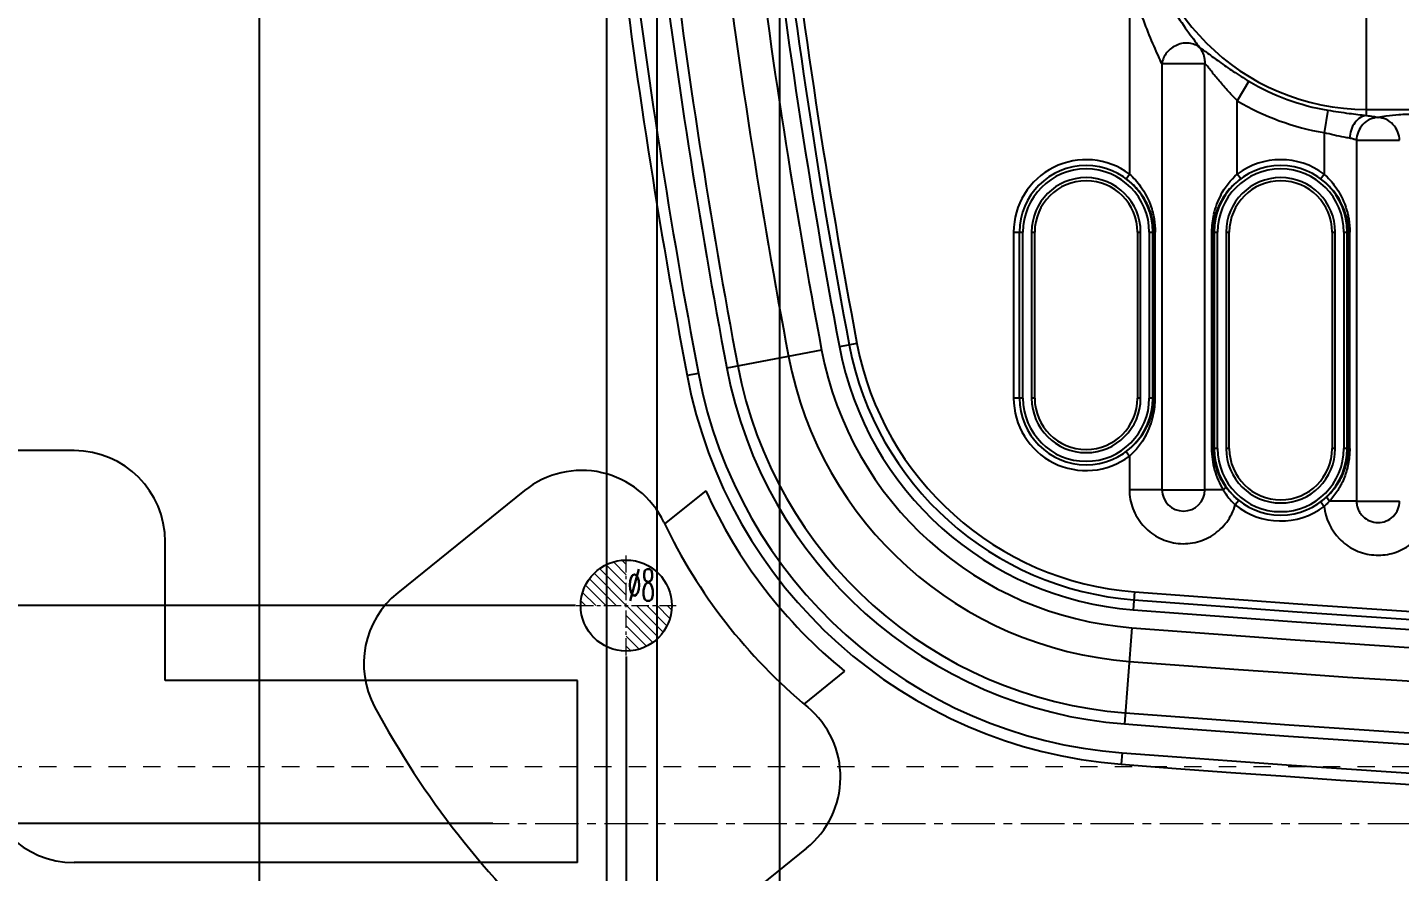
# Model space of a CAD drawing. Header units: millimetres. Extents: x 309 to 11345, y -1340 to 1318.
# Drawn here: x 795.5 to 916, y -612.7 to -538.5 of the extents above; entities that cross this region are included whole.
import ezdxf
from ezdxf.enums import TextEntityAlignment as Align

# ---------------------------------------------------------------- set-up
doc = ezdxf.new("R2010")
doc.units = ezdxf.units.MM
doc.header["$LTSCALE"] = 16.335
doc.header["$PDMODE"] = 3
doc.header["$PDSIZE"] = 0.3125
doc.linetypes.add('CENTER', pattern=[0.6, 0.375, -0.075, 0.075, -0.075])
doc.linetypes.add('HIDDEN', pattern=[0.2, 0.1, -0.1])
doc.layers.get('0').update_dxf_attribs({"linetype": 'CONTINUOUS'})
doc.layers.get('Defpoints').update_dxf_attribs({"linetype": 'CONTINUOUS'})
doc.layers.add('cool', color=153, linetype='HIDDEN', lineweight=9)
doc.layers.add('epin', color=13, linetype='CONTINUOUS', lineweight=9)
doc.styles.get("Standard").update_dxf_attribs({"font": 'txt', "width": 0.8})
doc.styles.add('TXT05', font='txt.shx', dxfattribs={"width": 0.5, "bigfont": 'gbcbig.shx'})
doc.dimstyles.get("Standard").update_dxf_attribs({"dimtxt": 0.15625, "dimasz": 0.1875, "dimexe": 0.125, "dimexo": 0.0625, "dimtad": 0, "dimtih": 1, "dimtoh": 1, "dimdsep": 46, "dimtxsty": 'Standard', "dimcen": 0.09, "dimadec": 0, "dimazin": 0, "dimtp": 0.01, "dimtm": 0.01, "dimtfac": 1, "dimtofl": 0, "dimtmove": 0, "dimatfit": 3, "dimfxl": 0, "dimtolj": 1, "dimarcsym": 0})

# ---------------------------------------------------------------- blocks, each defined once
blk = doc.blocks.new('*D153')
at = {"color": 4, "lineweight": -2}
blk.add_line((843.62, -589.31), (751.83, -589.31), dxfattribs=at)
at = {"layer": 'Defpoints', "color": 0}
for p in [(1045.85, -463.46), (751.83, -589.31), (843.69, -589.31)]:
    blk.add_point(p, dxfattribs=at)
at = {"color": 6, "insert": (733.17, -589.31), "char_height": 10, "attachment_point": 5}
blk.add_mtext('\\A1;125.85', dxfattribs=at)
blk = doc.blocks.new('*D154')
at = {"color": 4, "lineweight": -2}
blk.add_line((836.37, -608.46), (751.83, -608.46), dxfattribs=at)
at = {"layer": 'Defpoints', "color": 0}
for p in [(1045.85, -463.46), (751.83, -608.46), (836.43, -608.46)]:
    blk.add_point(p, dxfattribs=at)
at = {"color": 6, "insert": (734.5, -608.46), "char_height": 10, "attachment_point": 5}
blk.add_mtext('\\A1;145.00', dxfattribs=at)
blk = doc.blocks.new('*D155')
at = {"color": 4, "lineweight": -2}
blk.add_line((805.35, -668.46), (751.83, -668.46), dxfattribs=at)
at = {"layer": 'Defpoints', "color": 0}
for p in [(1045.85, -463.46), (751.83, -668.46), (805.41, -668.46)]:
    blk.add_point(p, dxfattribs=at)
at = {"color": 6, "insert": (733.83, -668.46), "char_height": 10, "attachment_point": 5}
blk.add_mtext('\\A1;205.00', dxfattribs=at)
blk = doc.blocks.new('*D156')
at = {"color": 4, "lineweight": -2}
blk.add_line((800.85, -666.96), (800.85, -716.39), dxfattribs=at)
at = {"layer": 'Defpoints', "color": 0}
for p in [(1045.85, -463.46), (800.85, -666.9), (800.85, -716.39)]:
    blk.add_point(p, dxfattribs=at)
at = {"color": 6, "insert": (800.85, -735.05), "char_height": 10, "attachment_point": 5, "rotation": 90}
blk.add_mtext('\\A1;245.00', dxfattribs=at)
blk = doc.blocks.new('*D157')
at = {"color": 4, "lineweight": -2}
for p, q in [((846.35, -522.87), (846.35, -676.39)), ((846.35, -676.39), (827.43, -696.39)), ((827.43, -696.39), (827.43, -716.39))]:
    blk.add_line(p, q, dxfattribs=at)
at = {"layer": 'Defpoints', "color": 0}
for p in [(1045.85, -463.46), (846.35, -522.8), (827.43, -716.39)]:
    blk.add_point(p, dxfattribs=at)
at = {"color": 6, "insert": (827.43, -734.39), "char_height": 10, "attachment_point": 5, "rotation": 90}
blk.add_mtext('\\A1;199.50', dxfattribs=at)
blk = doc.blocks.new('*D158')
at = {"color": 4, "lineweight": -2}
for p, q in [((848.09, -593.77), (848.09, -676.39)), ((848.09, -676.39), (839.36, -696.39)), ((839.36, -696.39), (839.36, -716.39))]:
    blk.add_line(p, q, dxfattribs=at)
at = {"layer": 'Defpoints', "color": 0}
for p in [(1045.85, -463.46), (848.09, -593.71), (839.36, -716.39)]:
    blk.add_point(p, dxfattribs=at)
at = {"color": 6, "insert": (839.36, -735.05), "char_height": 10, "attachment_point": 5, "rotation": 90}
blk.add_mtext('\\A1;197.76', dxfattribs=at)
blk = doc.blocks.new('*D160')
at = {"color": 4, "lineweight": -2}
blk.add_line((850.78, -465.57), (850.78, -716.39), dxfattribs=at)
at = {"layer": 'Defpoints', "color": 0}
for p in [(1045.85, -463.46), (850.78, -465.51), (850.78, -716.39)]:
    blk.add_point(p, dxfattribs=at)
at = {"color": 6, "insert": (850.78, -734.39), "char_height": 10, "attachment_point": 5, "rotation": 90}
blk.add_mtext('\\A1;195.07', dxfattribs=at)
blk = doc.blocks.new('*D161')
at = {"color": 4, "lineweight": -2}
for p, q in [((861.54, -465.57), (861.54, -676.39)), ((861.54, -676.39), (862.07, -696.39)), ((862.07, -696.39), (862.07, -716.39))]:
    blk.add_line(p, q, dxfattribs=at)
at = {"layer": 'Defpoints', "color": 0}
for p in [(1045.85, -463.46), (861.54, -465.51), (862.07, -716.39)]:
    blk.add_point(p, dxfattribs=at)
at = {"color": 6, "insert": (862.07, -733.72), "char_height": 10, "attachment_point": 5, "rotation": 90}
blk.add_mtext('\\A1;184.31', dxfattribs=at)
blk = doc.blocks.new('*D168')
at = {"color": 4, "lineweight": -2}
for p, q in [((815.85, -526.28), (815.85, -675.22)), ((815.85, -675.22), (813.51, -695.22)), ((813.51, -695.22), (813.51, -715.22))]:
    blk.add_line(p, q, dxfattribs=at)
at = {"layer": 'Defpoints', "color": 0}
for p in [(1045.85, -463.46), (815.85, -526.22), (813.51, -715.22)]:
    blk.add_point(p, dxfattribs=at)
at = {"color": 6, "insert": (813.51, -733.22), "char_height": 10, "attachment_point": 5, "rotation": 90}
blk.add_mtext('\\A1;230.00', dxfattribs=at)
blk = doc.blocks.new('*D217')
at = {"color": 4, "lineweight": -2}
for p, q in [((792.23, -628.46), (772.23, -641.78)), ((952.28, -628.46), (792.23, -628.46)), ((772.23, -641.78), (752.23, -641.78))]:
    blk.add_line(p, q, dxfattribs=at)
at = {"layer": 'Defpoints', "color": 0}
for p in [(1045.85, -463.46), (952.35, -628.46), (752.23, -641.78)]:
    blk.add_point(p, dxfattribs=at)
at = {"color": 6, "insert": (734.89, -641.78), "char_height": 10, "attachment_point": 5}
blk.add_mtext('\\A1;165.00', dxfattribs=at)
blk = doc.blocks.new('epin_ejp_8')
at = {"layer": 'epin'}
h = blk.add_hatch(dxfattribs=at)
h.set_pattern_fill('_ANSI31', color=123, scale=0.2, angle=90, style=0)
h.set_pattern_definition([(135, (-2152.64246, 412.4307), (-0.4490128, -0.4490128), [])])
h.paths.add_polyline_path([(0, 4, 0.414214), (-4, 0), (0, 0)])
h.paths.add_polyline_path([(4, 0), (0, 0), (0, -4, 0.414214)])
at = {"layer": 'epin', "color": 1, "linetype": 'CENTER', "ltscale": 0.248791}
for p, q in [((0, -4.4), (0, 4.4)), ((-4.4, 0), (4.4, 0))]:
    blk.add_line(p, q, dxfattribs=at)
at = {"layer": 'epin'}
blk.add_circle((0, 0), 4, dxfattribs=at)
at = {"layer": 'epin', "color": 6, "style": 'TXT05', "width": 0.5}
blk.add_text('%%c8', height=2.8, dxfattribs=at).set_placement((1.33, 1.8), align=Align.MIDDLE)
blk = doc.blocks.new('986')
at = {"layer": 'epin'}
blk.add_blockref('epin_ejp_8', (-3393.71, -252.52), dxfattribs=at)

msp = doc.modelspace()

# ---------------------------------------------------------------- linework, layer by layer
at = {"color": 7, "linetype": 'Continuous'}
for p, q in [((892.295, -533.654), (892.295, -551.406)), ((913.121, -546.256), (913.121, -535.584)), ((895.137, -541.705), (895.137, -579.143)), ((895.137, -541.705), (898.929, -541.705)), ((898.929, -579.141), (898.929, -541.705)), ((902.791, -543.248), (901.771, -544.968)), ((901.771, -551.406), (901.771, -544.968)), ((909.724, -545.795), (909.389, -547.767)), ((913.121, -545.72), (987.187, -545.72)), ((909.389, -547.767), (909.389, -551.406)), ((912.231, -548.434), (912.231, -580.137)), ((912.231, -548.434), (916.022, -548.434)), ((891.995, -551.808), (892.295, -551.406)), ((902.071, -551.808), (901.771, -551.406)), ((909.089, -551.808), (909.389, -551.406)), ((882.121, -556.505), (882.121, -571.085)), ((882.121, -556.505), (882.936, -556.505)), ((882.623, -571.085), (882.623, -556.505)), ((882.936, -571.085), (882.936, -556.505)), ((883.697, -556.505), (883.697, -571.085)), ((883.697, -556.505), (883.973, -556.505)), ((883.973, -571.085), (883.973, -556.505)), ((893, -556.505), (893, -571.085)), ((893, -556.505), (893.276, -556.505)), ((893.276, -571.085), (893.276, -556.505)), ((894.037, -556.505), (894.037, -571.085)), ((894.037, -556.505), (894.338, -556.505)), ((894.338, -571.085), (894.338, -556.505)), ((894.433, -556.505), (894.433, -571.085)), ((894.433, -556.505), (894.558, -556.505)), ((894.558, -571.085), (894.558, -556.505)), ((899.509, -556.505), (899.509, -575.509)), ((899.633, -556.505), (899.509, -556.505)), ((899.633, -575.509), (899.633, -556.505)), ((899.728, -556.505), (899.728, -575.509)), ((899.728, -556.505), (900.029, -556.505)), ((900.029, -575.509), (900.029, -556.505)), ((900.79, -556.505), (900.79, -575.509)), ((900.79, -556.505), (901.066, -556.505)), ((901.066, -575.509), (901.066, -556.505)), ((910.094, -556.505), (910.094, -575.509)), ((910.094, -556.505), (910.369, -556.505)), ((910.369, -575.509), (910.369, -556.505)), ((911.13, -556.505), (911.13, -575.509)), ((911.13, -556.505), (911.431, -556.505)), ((911.431, -575.509), (911.431, -556.505)), ((911.527, -556.505), (911.527, -575.509)), ((911.527, -556.505), (911.651, -556.505)), ((911.651, -575.509), (911.651, -556.505)), ((868.36, -566.277), (866.812, -566.57)), ((865.255, -566.865), (856.923, -568.444)), ((854.425, -568.917), (853.439, -569.104)), ((882.936, -571.085), (882.121, -571.085)), ((883.973, -571.085), (883.697, -571.085)), ((893.276, -571.085), (893, -571.085)), ((894.338, -571.085), (894.037, -571.085)), ((894.433, -571.085), (894.558, -571.085)), ((891.996, -575.782), (892.296, -576.184)), ((900.029, -575.509), (899.509, -575.509)), ((901.066, -575.509), (900.79, -575.509)), ((910.369, -575.509), (910.094, -575.509)), ((911.431, -575.509), (911.13, -575.509)), ((911.527, -575.509), (911.651, -575.509)), ((892.296, -576.184), (892.296, -579.141)), ((895.137, -579.143), (892.296, -579.143)), ((900.532, -579.139), (898.929, -579.141)), ((901.896, -580.071), (901.581, -580.461)), ((909.108, -580.192), (909.41, -580.593)), ((892.744, -588.105), (892.624, -589.676)), ((892.502, -591.256), (891.852, -599.712)), ((891.657, -602.246), (891.58, -603.247))]:
    msp.add_line(p, q, dxfattribs=at)
for p, q in [((799.587, -575.696), (760.847, -575.696)), ((839.156, -579.206), (828.014, -588.185)), ((855.072, -579.223), (851.463, -582.131)), ((807.587, -595.893), (807.587, -583.696)), ((867.272, -595.077), (863.698, -597.958)), ((843.822, -595.893), (807.587, -595.893)), ((843.822, -611.893), (843.822, -595.893)), ((863.93, -610.613), (852.856, -619.538)), ((843.822, -611.893), (799.587, -611.893))]:
    msp.add_line(p, q)
msp.add_circle((848.087, -589.308), 4, dxfattribs=at)
for centre, radius, start, end in [((1448.047, -456.458), 591.573, 182.405014, 190.727289), ((1448.047, -456.458), 590.698, 182.405013, 190.727289), ((1448.047, -456.458), 589.998, 182.405013, 190.727289), ((1448.047, -456.458), 596.119, 183.130535, 190.727289), ((1448.047, -456.458), 593.158, 183.141176, 190.727289), ((913.121, -525.838), 19.882, 180, 270), ((1448.047, -456.458), 605.185, 186.919964, 190.727289), ((1448.047, -456.458), 604.18, 186.93249, 190.727289), ((1448.047, -456.458), 601.639, 186.961913, 190.727289), ((1448.047, -456.458), 600.652, 186.961913, 190.727289), ((913.121, -525.838), 20.244, 239.3191, 260.34117), ((913.121, -525.838), 22.244, 239.31953, 260.34078), ((888.486, -556.505), 6.365, 53.24261, 180), ((888.486, -556.505), 5.852, 0, 180), ((905.58, -556.505), 5.852, 0, 180), ((905.58, -556.505), 6.365, 53.2433, 126.75698), ((888.486, -556.505), 5.551, 0, 180), ((888.486, -556.505), 4.79, 0, 180), ((888.486, -556.505), 4.514, 0, 180), ((888.244, -556.841), 6.277, 42.4678, 53.30563), ((905.58, -556.505), 5.551, 0, 180), ((905.58, -556.505), 4.79, 0, 180), ((905.814, -556.832), 6.265, 126.68311, 140.63593), ((905.58, -556.505), 4.514, 0, 180), ((905.338, -556.841), 6.277, 42.46958, 53.30766), ((906.374, -556.472), 6.86, 151.73732, 167.10078), ((905.684, -556.724), 6.097, 140.64811, 149.14949), ((905.358, -556.562), 5.732, 157.88613, 165.89779), ((905.536, -556.635), 5.924, 149.15554, 157.87956), ((888.803, -556.522), 5.63, 0.1697, 11.27234), ((906.497, -556.51), 6.989, 167.02938, 179.96412), ((905.196, -556.52), 5.564, 165.91216, 173.29512), ((905.897, -556.522), 5.63, 0.16972, 11.273), ((905.09, -556.506), 5.457, 173.30978, 179.99253), ((894.807, -561.267), 27.618, 190.72729, 265.60457), ((894.807, -561.267), 26.918, 190.72729, 265.60457), ((894.807, -561.267), 33.039, 190.72729, 265.60457), ((894.807, -561.267), 30.078, 190.72729, 265.60457), ((894.807, -561.267), 28.493, 190.72729, 265.60457), ((894.807, -561.267), 41.1, 190.72729, 265.60457), ((894.807, -561.267), 38.559, 190.72729, 265.60457), ((894.807, -561.267), 37.572, 190.72729, 265.60457), ((894.807, -561.267), 42.105, 190.72729, 265.60457), ((888.486, -571.085), 6.365, 180, 306.76627), ((888.486, -571.085), 5.852, 180, 0), ((888.486, -571.085), 5.551, 180, 360), ((888.486, -571.085), 4.79, 180, 360), ((888.486, -571.085), 4.514, 180, 0), ((887.569, -571.081), 6.989, 347.03252, 359.96415), ((888.976, -571.084), 5.457, 353.31084, 359.99253), ((888.708, -571.028), 5.732, 337.88991, 345.90012), ((888.87, -571.071), 5.564, 345.91449, 353.2962), ((888.53, -570.955), 5.924, 329.16065, 337.88334), ((887.692, -571.118), 6.86, 331.74308, 347.10388), ((888.253, -570.758), 6.265, 306.6894, 320.64173), ((888.382, -570.866), 6.096, 320.6539, 329.1546), ((905.58, -575.509), 5.852, 180, 0), ((905.58, -575.509), 5.551, 180, 360), ((905.58, -575.509), 4.79, 180, 360), ((905.58, -575.509), 4.514, 180, 0), ((905.904, -575.493), 5.623, 348.40519, 359.83411), ((905.94, -575.495), 5.588, 340.07858, 348.34804), ((905.573, -575.354), 5.98, 324.86085, 336.84831), ((905.688, -575.405), 5.854, 336.86735, 340.09341), ((894.807, -561.267), 43.605, 204.31841, 230.84091), ((897.036, -579.116), 1.893, 180.84379, 359.23949), ((905.282, -575.107), 6.364, 310.9086, 312.93441), ((905.471, -575.293), 6.099, 312.82259, 324.94888), ((905.58, -575.509), 6.365, 231.08471, 306.99732), ((905.251, -575.072), 6.411, 306.93762, 310.90717), ((904.372, -575.207), 7.388, 318.20068, 319.35147), ((894.807, -561.267), 48.105, 205.51724, 230.22143), ((1045.847, 1403.717), 1997.698, 265.604565, 274.395435), ((1045.847, 1403.717), 1998.398, 265.604565, 274.395435), ((1045.847, 1403.717), 1999.273, 265.604565, 274.395435), ((1045.847, 1403.717), 2000.858, 265.604565, 274.395435), ((1045.847, 1403.717), 2003.819, 265.604565, 274.395435), ((894.807, -561.267), 78.105, 208.2177, 227.93163), ((1045.847, 1403.717), 2008.352, 265.604565, 274.395435), ((1045.847, 1403.717), 2009.339, 265.604565, 274.395435), ((1045.847, 1403.717), 2011.88, 265.604565, 274.395435), ((1045.847, 1403.717), 2012.885, 265.604565, 274.395435)]:
    msp.add_arc(centre, radius, start, end, dxfattribs=at)
for centre, start, end in [((799.587, -583.696), 0, 90), ((844.175, -585.436), 25.51724, 128.86355), ((833.034, -594.414), 128.86355, 208.2177), ((858.91, -604.384), 308.86355, 50.22143), ((799.587, -603.893), 180, 270)]:
    msp.add_arc(centre, 8, start, end)
for points, knots in [([(895.137, -541.704), (895.041, -541.474), (894.811, -540.963), (894.289, -539.8), (893.603, -538.135), (892.873, -535.962), (892.471, -534.437), (892.295, -533.655)], [0, 0, 0, 0, 0.0875934, 0.1963429, 0.4473009, 0.7188695, 1, 1, 1, 1]), ([(894.168, -532.951), (894.449, -533.7), (895.088, -535.153), (896.229, -537.159), (897.255, -538.65), (898.004, -539.666), (898.324, -540.103), (898.457, -540.3)], [0, 0, 0, 0, 0.2808478, 0.5564776, 0.8097503, 0.9163613, 1, 1, 1, 1]), ([(898.457, -540.3), (898.335, -540.192), (898.047, -540.01), (897.545, -539.88), (897.005, -539.893), (896.292, -540.099), (895.528, -540.662), (895.194, -541.353), (895.138, -541.705)], [0, 0, 0, 0, 0.1146322, 0.2341611, 0.3590643, 0.4886146, 0.7501947, 1, 1, 1, 1]), ([(898.457, -540.3), (898.563, -540.36), (898.8, -540.518), (899.371, -540.932), (900.24, -541.581), (901.442, -542.416), (902.325, -542.972), (902.791, -543.248)], [0, 0, 0, 0, 0.0693102, 0.1630228, 0.4033189, 0.6898481, 1, 1, 1, 1]), ([(898.929, -541.705), (898.937, -541.583), (898.919, -541.082), (898.712, -540.581), (898.457, -540.3)], [0, 0, 0, 0, 0.2436405, 1, 1, 1, 1]), ([(901.771, -544.968), (901.467, -544.667), (900.891, -544.059), (900.111, -543.153), (899.545, -542.439), (899.165, -541.967), (899.003, -541.778), (898.929, -541.705)], [0, 0, 0, 0, 0.2963602, 0.5800408, 0.8283065, 0.92751, 1, 1, 1, 1]), ([(909.724, -545.795), (910.349, -545.901), (911.48, -546.066), (912.616, -546.192), (913.121, -546.256)], [0, 0, 0, 0, 0.5541023, 1, 1, 1, 1]), ([(913.121, -546.256), (912.935, -546.274), (912.532, -546.419), (912.051, -546.889), (911.73, -547.534), (911.64, -548.017), (911.628, -548.256)], [0, 0, 0, 0, 0.2089583, 0.4583239, 0.7331407, 1, 1, 1, 1]), ([(914.127, -546.434), (913.892, -546.442), (913.399, -546.559), (912.768, -547.013), (912.346, -547.677), (912.239, -548.188), (912.231, -548.434)], [0, 0, 0, 0, 0.2335815, 0.4915571, 0.7547826, 1, 1, 1, 1]), ([(913.121, -546.256), (913.317, -546.279), (913.655, -546.325), (913.989, -546.393), (914.127, -546.434)], [0, 0, 0, 0, 0.5795517, 1, 1, 1, 1]), ([(914.127, -546.434), (914.364, -546.363), (914.977, -546.266), (916.049, -546.163), (917.388, -546.097), (918.356, -546.082), (918.864, -546.082)], [0, 0, 0, 0, 0.1559532, 0.3894011, 0.6796406, 1, 1, 1, 1]), ([(916.022, -548.434), (916.014, -548.188), (915.907, -547.677), (915.485, -547.013), (914.854, -546.559), (914.361, -546.442), (914.127, -546.434)], [0, 0, 0, 0, 0.2452195, 0.5084463, 0.7664212, 1, 1, 1, 1]), ([(911.628, -548.256), (911.472, -548.226), (910.721, -548.087), (909.971, -547.932), (909.389, -547.767)], [0, 0, 0, 0, 0.2075397, 1, 1, 1, 1]), ([(912.231, -548.434), (912.151, -548.394), (911.951, -548.326), (911.746, -548.279), (911.628, -548.256)], [0, 0, 0, 0, 0.4264477, 1, 1, 1, 1]), ([(894.035, -554.448), (893.969, -554.28), (893.669, -553.615), (893.245, -553.007), (892.875, -552.603)], [0, 0, 0, 0, 0.248204, 1, 1, 1, 1]), ([(893.273, -552.484), (893.669, -553.035), (894.089, -553.862), (894.333, -554.738), (894.384, -554.962)], [0, 0, 0, 0, 0.7465295, 1, 1, 1, 1]), ([(911.129, -554.448), (911.062, -554.28), (910.762, -553.615), (910.338, -553.007), (909.968, -552.603)], [0, 0, 0, 0, 0.2482033, 1, 1, 1, 1]), ([(910.367, -552.484), (910.762, -553.035), (911.183, -553.862), (911.427, -554.738), (911.477, -554.962)], [0, 0, 0, 0, 0.7465297, 1, 1, 1, 1]), ([(894.325, -555.421), (894.308, -555.337), (894.234, -555.007), (894.129, -554.683), (894.035, -554.448)], [0, 0, 0, 0, 0.2530942, 1, 1, 1, 1]), ([(911.418, -555.421), (911.401, -555.337), (911.327, -555.007), (911.222, -554.683), (911.129, -554.448)], [0, 0, 0, 0, 0.2530943, 1, 1, 1, 1]), ([(894.384, -554.962), (894.412, -555.087), (894.513, -555.595), (894.557, -556.115), (894.557, -556.505)], [0, 0, 0, 0, 0.2465022, 1, 1, 1, 1]), ([(911.477, -554.962), (911.506, -555.087), (911.606, -555.595), (911.651, -556.115), (911.651, -556.505)], [0, 0, 0, 0, 0.2465021, 1, 1, 1, 1]), ([(899.509, -575.509), (899.518, -576.15), (899.677, -577.427), (900.207, -578.602), (900.532, -579.139)], [0, 0, 0, 0, 0.5052823, 1, 1, 1, 1]), ([(899.633, -575.509), (899.635, -576.112), (899.835, -577.308), (900.394, -578.38), (900.738, -578.854)], [0, 0, 0, 0, 0.5073838, 1, 1, 1, 1]), ([(911.651, -575.509), (911.646, -575.652), (911.618, -576.218), (911.541, -576.784), (911.443, -577.196)], [0, 0, 0, 0, 0.2517315, 1, 1, 1, 1]), ([(911.443, -577.196), (911.411, -577.331), (911.266, -577.861), (911.051, -578.373), (910.858, -578.736)], [0, 0, 0, 0, 0.2514736, 1, 1, 1, 1]), ([(892.296, -579.141), (892.288, -579.701), (892.513, -580.831), (893.387, -582.304), (894.727, -583.381), (896.357, -583.926), (898.076, -583.867), (899.665, -583.207), (900.917, -582.032), (901.431, -581.002), (901.582, -580.462)], [0, 0, 0, 0, 0.1248829, 0.249772, 0.3748014, 0.4998554, 0.6249127, 0.7499911, 0.8749981, 1, 1, 1, 1]), ([(895.137, -579.143), (895.382, -579.135), (896.014, -579.137), (897.033, -579.135), (898.052, -579.135), (898.684, -579.132), (898.929, -579.141)], [0, 0, 0, 0, 0.1938971, 0.4999951, 0.8060966, 1, 1, 1, 1]), ([(900.531, -579.139), (900.601, -579.26), (900.898, -579.74), (901.268, -580.175), (901.581, -580.461)], [0, 0, 0, 0, 0.2476833, 1, 1, 1, 1]), ([(900.737, -578.854), (900.743, -578.869), (900.728, -578.914), (900.665, -579.013), (900.59, -579.089), (900.532, -579.139)], [0, 0, 0, 0, 0.1340519, 0.3574931, 1, 1, 1, 1]), ([(900.738, -578.854), (900.818, -578.966), (901.162, -579.409), (901.567, -579.806), (901.896, -580.071)], [0, 0, 0, 0, 0.2455633, 1, 1, 1, 1]), ([(909.616, -579.766), (909.612, -579.781), (909.641, -579.829), (909.688, -579.905), (909.775, -580.013), (909.842, -580.09), (909.88, -580.131)], [0, 0, 0, 0, 0.1030008, 0.3201843, 0.6316091, 1, 1, 1, 1]), ([(910.858, -578.736), (910.797, -578.85), (910.54, -579.301), (910.232, -579.723), (909.977, -580.019)], [0, 0, 0, 0, 0.2482486, 1, 1, 1, 1]), ([(909.41, -580.593), (909.504, -581.638), (910.254, -583.211), (911.991, -584.466), (913.551, -584.938), (915.177, -584.861), (916.686, -584.247), (917.899, -583.163), (918.426, -582.21), (918.599, -581.706)], [0, 0, 0, 0, 0.247249, 0.3727218, 0.4981804, 0.6236507, 0.7491299, 0.8745617, 1, 1, 1, 1]), ([(910.886, -580.133), (910.807, -580.133), (910.471, -580.132), (910.135, -580.132), (909.88, -580.131)], [0, 0, 0, 0, 0.2375629, 1, 1, 1, 1]), ([(912.231, -580.137), (912.157, -580.136), (911.708, -580.133), (911.26, -580.134), (910.886, -580.133)], [0, 0, 0, 0, 0.1655722, 1, 1, 1, 1]), ([(912.231, -580.137), (912.476, -580.141), (913.108, -580.136), (914.372, -580.132), (915.39, -580.14), (916.022, -580.139)], [0, 0, 0, 0, 0.1938893, 0.499986, 1, 1, 1, 1]), ([(912.233, -580.137), (912.236, -580.26), (912.258, -580.506), (912.368, -580.862), (912.549, -581.187), (912.863, -581.568), (913.387, -581.92), (914.128, -582.069), (914.871, -581.925), (915.5, -581.505), (915.924, -580.881), (916.018, -580.384), (916.02, -580.139)], [0, 0, 0, 0, 0.0625904, 0.1252018, 0.1879134, 0.2505403, 0.3753508, 0.5003797, 0.6255072, 0.7504654, 0.8753574, 1, 1, 1, 1])]:
    msp.add_open_spline(points, degree=3, knots=knots, dxfattribs=at)
for points in [[(892.295, -551.406), (892.661, -551.725), (892.99, -552.09), (893.273, -552.484)], [(900.332, -553.224), (900.698, -552.543), (901.188, -551.914), (901.771, -551.406)], [(909.389, -551.406), (909.755, -551.725), (910.084, -552.09), (910.367, -552.484)], [(893.735, -574.366), (893.369, -575.046), (892.879, -575.676), (892.296, -576.184)], [(909.41, -580.593), (909.521, -580.496), (909.627, -580.392), (909.73, -580.287)], [(909.73, -580.287), (909.781, -580.236), (909.831, -580.184), (909.88, -580.131)]]:
    msp.add_open_spline(points, degree=3, dxfattribs=at)
at = {"layer": 'cool', "ltscale": 0.932966}
msp.add_line((775.177, -603.458), (1316.517, -603.458), dxfattribs=at)
at = {"layer": 'cool', "color": 1, "linetype": 'CENTER', "ltscale": 0.621977}
msp.add_line((760.847, -608.458), (1330.847, -608.458), dxfattribs=at)

# ---------------------------------------------------------------- block references
msp.add_blockref('986', (4241.793, -336.788))

# ---------------------------------------------------------------- dimensions: what is measured, and where the dimension line sits
for feature_location, offset, dtype, picture, middle in [((843.687, -589.308), (-91.853, 0), 0, '*D153', (733.167, -589.308)), ((805.41, -668.458), (-53.576, 0), 0, '*D155', (733.834, -668.458)), ((836.432, -608.458), (-84.598, 0), 0, '*D154', (734.501, -608.458)), ((952.347, -628.458), (-200.121, -13.321), 0, '*D217', (734.893, -641.779)), ((800.847, -666.902), (0, -49.486), 1, '*D156', (800.847, -735.055)), ((815.847, -526.216), (-2.34, -189.001), 1, '*D168', (813.507, -733.217)), ((846.349, -522.804), (-18.922, -193.584), 1, '*D157', (827.427, -734.388)), ((848.087, -593.708), (-8.728, -122.68), 1, '*D158', (839.359, -735.055)), ((850.78, -465.508), (0, -250.881), 1, '*D160', (850.78, -734.388)), ((861.539, -465.508), (0.527, -250.881), 1, '*D161', (862.066, -733.721))]:
    dim = msp.add_ordinate_dim(feature_location=feature_location, offset=offset, dtype=dtype, origin=(1045.847, -463.458), dimstyle='Standard', override={"dimtxt": 10, "dimasz": 10, "dimgap": 0, "dimtih": 0, "dimtoh": 0, "dimzin": 0, "dimcen": 0, "dimclrd": 4, "dimclre": 4, "dimclrt": 6, "dimadec": 2, "dimtp": 0, "dimtm": 0, "dimtzin": 0})
    dim.commit()
    dim.dimension.update_dxf_attribs({"geometry": picture, "text_midpoint": middle})

doc.saveas('drawing.dxf')
